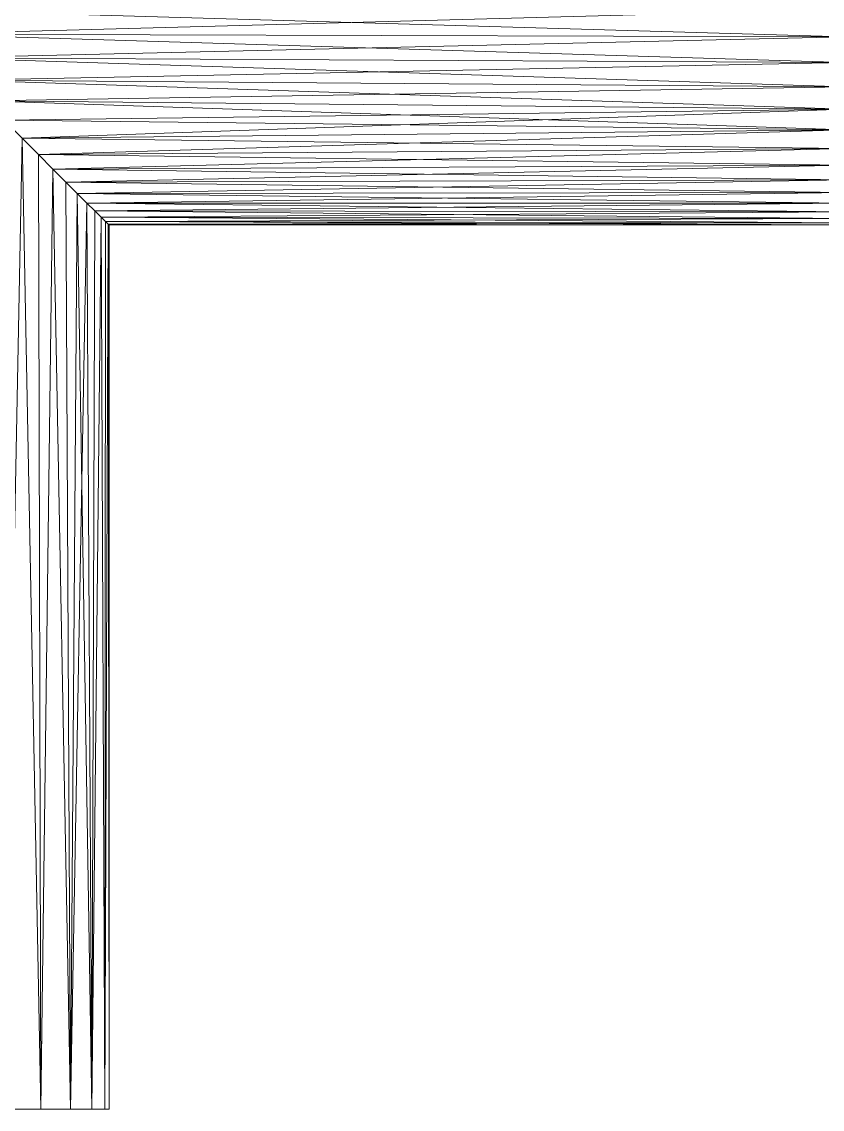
# Model space of a CAD drawing. Header units: millimetres. Extents: x -104 to 115, y -53 to 68.
# Drawn here: x 29.69 to 59.5, y -52.54 to -12.06 of the extents above; entities that cross this region are included whole.
import ezdxf

# ---------------------------------------------------------------- set-up
doc = ezdxf.new("R2010")
doc.units = ezdxf.units.MM

msp = doc.modelspace()

# ---------------------------------------------------------------- linework, layer by layer
at = {"color": 7, "lineweight": 0}
for points in [[(24.905, -11.598, -8.032), (60.36, -10.52, -7.011), (60.36, -12.619, -9.11), (24.905, -11.598, -8.032)], [(24.905, -11.598, -8.032), (60.36, -12.619, -9.11), (25.833, -12.526, -9.007), (24.905, -11.598, -8.032)], [(25.833, -12.526, -45.84), (60.36, -11.598, -46.815), (24.905, -11.598, -46.815), (25.833, -12.526, -45.84)], [(25.833, -12.526, -45.84), (60.36, -13.581, -44.604), (60.36, -11.598, -46.815), (25.833, -12.526, -45.84)], [(25.833, -12.526, -9.007), (60.36, -12.619, -9.11), (26.712, -13.405, -10.026), (25.833, -12.526, -9.007)], [(26.712, -13.405, -44.82), (60.36, -13.581, -44.604), (25.833, -12.526, -45.84), (26.712, -13.405, -44.82)], [(26.712, -13.405, -10.026), (60.36, -12.619, -9.11), (60.36, -14.48, -11.425), (26.712, -13.405, -10.026)], [(26.712, -13.405, -10.026), (60.36, -14.48, -11.425), (27.54, -14.233, -11.087), (26.712, -13.405, -10.026)], [(27.54, -14.233, -43.759), (60.36, -13.581, -44.604), (26.712, -13.405, -44.82), (27.54, -14.233, -43.759)], [(27.54, -14.233, -43.759), (60.36, -15.313, -42.193), (60.36, -13.581, -44.604), (27.54, -14.233, -43.759)], [(27.54, -14.233, -11.087), (60.36, -14.48, -11.425), (28.315, -15.008, -12.188), (27.54, -14.233, -11.087)], [(28.315, -15.008, -42.659), (60.36, -15.313, -42.193), (27.54, -14.233, -43.759), (28.315, -15.008, -42.659)], [(28.315, -15.008, -12.188), (60.36, -14.48, -11.425), (60.36, -16.079, -13.927), (28.315, -15.008, -12.188)], [(28.315, -15.008, -12.188), (60.36, -16.079, -13.927), (29.035, -15.728, -13.325), (28.315, -15.008, -12.188)], [(29.035, -15.728, -41.522), (60.36, -15.313, -42.193), (28.315, -15.008, -42.659), (29.035, -15.728, -41.522)], [(29.699, -16.392, -40.351), (60.36, -15.313, -42.193), (29.035, -15.728, -41.522), (29.699, -16.392, -40.351)], [(29.699, -16.392, -40.351), (60.36, -16.774, -39.608), (60.36, -15.313, -42.193), (29.699, -16.392, -40.351)], [(29.035, -15.728, -41.522), (29.011, -52.538, -41.562), (29.699, -16.392, -40.351), (29.035, -15.728, -41.522)], [(29.699, -16.392, -14.496), (29.011, -52.538, -13.285), (29.035, -15.728, -13.325), (29.699, -16.392, -14.496)], [(29.035, -15.728, -13.325), (60.36, -16.079, -13.927), (29.699, -16.392, -14.496), (29.035, -15.728, -13.325)], [(29.699, -16.392, -14.496), (60.36, -16.079, -13.927), (30.304, -16.997, -15.698), (29.699, -16.392, -14.496)], [(30.304, -16.997, -15.698), (60.36, -16.079, -13.927), (60.36, -17.398, -16.587), (30.304, -16.997, -15.698)], [(29.699, -16.392, -40.351), (29.011, -52.538, -41.562), (30.402, -52.538, -38.938), (29.699, -16.392, -40.351)], [(29.699, -16.392, -14.496), (30.402, -52.538, -15.909), (29.011, -52.538, -13.285), (29.699, -16.392, -14.496)], [(30.304, -16.997, -39.148), (60.36, -16.774, -39.608), (29.699, -16.392, -40.351), (30.304, -16.997, -39.148)], [(29.699, -16.392, -40.351), (30.402, -52.538, -38.938), (30.304, -16.997, -39.148), (29.699, -16.392, -40.351)], [(30.304, -16.997, -15.698), (30.402, -52.538, -15.909), (29.699, -16.392, -14.496), (30.304, -16.997, -15.698)], [(30.849, -17.543, -37.918), (60.36, -16.774, -39.608), (30.304, -16.997, -39.148), (30.849, -17.543, -37.918)], [(30.304, -16.997, -15.698), (60.36, -17.398, -16.587), (30.849, -17.543, -16.929), (30.304, -16.997, -15.698)], [(30.304, -16.997, -39.148), (30.402, -52.538, -38.938), (30.849, -17.543, -37.918), (30.304, -16.997, -39.148)], [(30.849, -17.543, -16.929), (30.402, -52.538, -15.909), (30.304, -16.997, -15.698), (30.849, -17.543, -16.929)], [(30.849, -17.543, -37.918), (60.36, -17.948, -36.88), (60.36, -16.774, -39.608), (30.849, -17.543, -37.918)], [(30.849, -17.543, -16.929), (60.36, -17.398, -16.587), (31.334, -18.027, -18.185), (30.849, -17.543, -16.929)], [(31.334, -18.027, -18.185), (60.36, -17.398, -16.587), (60.36, -18.422, -19.374), (31.334, -18.027, -18.185)], [(30.849, -17.543, -37.918), (30.402, -52.538, -38.938), (31.501, -52.538, -36.18), (30.849, -17.543, -37.918)], [(30.849, -17.543, -16.929), (31.501, -52.538, -18.667), (30.402, -52.538, -15.909), (30.849, -17.543, -16.929)], [(31.334, -18.027, -36.662), (60.36, -17.948, -36.88), (30.849, -17.543, -37.918), (31.334, -18.027, -36.662)], [(30.849, -17.543, -37.918), (31.501, -52.538, -36.18), (31.334, -18.027, -36.662), (30.849, -17.543, -37.918)], [(31.334, -18.027, -18.185), (31.501, -52.538, -18.667), (30.849, -17.543, -16.929), (31.334, -18.027, -18.185)], [(31.756, -18.449, -35.384), (60.36, -17.948, -36.88), (31.334, -18.027, -36.662), (31.756, -18.449, -35.384)], [(31.334, -18.027, -18.185), (60.36, -18.422, -19.374), (31.756, -18.449, -19.463), (31.334, -18.027, -18.185)], [(31.334, -18.027, -36.662), (31.501, -52.538, -36.18), (31.756, -18.449, -35.384), (31.334, -18.027, -36.662)], [(31.756, -18.449, -19.463), (31.501, -52.538, -18.667), (31.334, -18.027, -18.185), (31.756, -18.449, -19.463)], [(31.756, -18.449, -35.384), (60.36, -18.819, -34.042), (60.36, -17.948, -36.88), (31.756, -18.449, -35.384)], [(31.756, -18.449, -35.384), (31.501, -52.538, -36.18), (32.296, -52.538, -33.319), (31.756, -18.449, -35.384)], [(32.115, -18.808, -20.76), (31.501, -52.538, -18.667), (31.756, -18.449, -19.463), (32.115, -18.808, -20.76)], [(31.756, -18.449, -19.463), (60.36, -18.422, -19.374), (32.115, -18.808, -20.76), (31.756, -18.449, -19.463)], [(32.115, -18.808, -34.087), (60.36, -18.819, -34.042), (31.756, -18.449, -35.384), (32.115, -18.808, -34.087)], [(31.756, -18.449, -35.384), (32.296, -52.538, -33.319), (32.115, -18.808, -34.087), (31.756, -18.449, -35.384)], [(32.115, -18.808, -20.76), (60.36, -18.422, -19.374), (60.36, -19.139, -22.256), (32.115, -18.808, -20.76)], [(32.115, -18.808, -20.76), (32.296, -52.538, -21.528), (31.501, -52.538, -18.667), (32.115, -18.808, -20.76)], [(32.115, -18.808, -20.76), (60.36, -19.139, -22.256), (32.41, -19.103, -22.073), (32.115, -18.808, -20.76)], [(32.41, -19.103, -32.773), (60.36, -18.819, -34.042), (32.115, -18.808, -34.087), (32.41, -19.103, -32.773)], [(32.115, -18.808, -34.087), (32.296, -52.538, -33.319), (32.41, -19.103, -32.773), (32.115, -18.808, -34.087)], [(32.41, -19.103, -22.073), (32.296, -52.538, -21.528), (32.115, -18.808, -20.76), (32.41, -19.103, -22.073)], [(32.41, -19.103, -32.773), (60.36, -19.379, -31.125), (60.36, -18.819, -34.042), (32.41, -19.103, -32.773)], [(32.41, -19.103, -32.773), (32.296, -52.538, -33.319), (32.64, -19.333, -31.447), (32.41, -19.103, -32.773)], [(32.64, -19.333, -23.399), (32.296, -52.538, -21.528), (32.41, -19.103, -22.073), (32.64, -19.333, -23.399)], [(32.64, -19.333, -31.447), (32.296, -52.538, -33.319), (32.776, -52.538, -30.388), (32.64, -19.333, -31.447)], [(32.64, -19.333, -23.399), (32.776, -52.538, -24.458), (32.296, -52.538, -21.528), (32.64, -19.333, -23.399)], [(32.41, -19.103, -22.073), (60.36, -19.139, -22.256), (32.64, -19.333, -23.399), (32.41, -19.103, -22.073)], [(32.64, -19.333, -31.447), (60.36, -19.379, -31.125), (32.41, -19.103, -32.773), (32.64, -19.333, -31.447)], [(32.64, -19.333, -23.399), (60.36, -19.139, -22.256), (60.36, -19.54, -25.198), (32.64, -19.333, -23.399)], [(32.64, -19.333, -23.399), (60.36, -19.54, -25.198), (32.805, -19.498, -24.735), (32.64, -19.333, -23.399)], [(32.805, -19.498, -30.111), (60.36, -19.379, -31.125), (32.64, -19.333, -31.447), (32.805, -19.498, -30.111)], [(32.64, -19.333, -31.447), (32.776, -52.538, -30.388), (32.805, -19.498, -30.111), (32.64, -19.333, -31.447)], [(32.805, -19.498, -24.735), (32.776, -52.538, -24.458), (32.64, -19.333, -23.399), (32.805, -19.498, -24.735)], [(32.805, -19.498, -30.111), (60.36, -19.62, -28.166), (60.36, -19.379, -31.125), (32.805, -19.498, -30.111)], [(32.805, -19.498, -30.111), (32.776, -52.538, -30.388), (32.904, -19.597, -28.769), (32.805, -19.498, -30.111)], [(32.904, -19.597, -26.078), (32.776, -52.538, -24.458), (32.805, -19.498, -24.735), (32.904, -19.597, -26.078)], [(32.904, -19.597, -28.769), (32.776, -52.538, -30.388), (32.937, -52.538, -27.423), (32.904, -19.597, -28.769)], [(32.904, -19.597, -26.078), (32.937, -52.538, -27.423), (32.776, -52.538, -24.458), (32.904, -19.597, -26.078)], [(32.805, -19.498, -24.735), (60.36, -19.54, -25.198), (32.904, -19.597, -26.078), (32.805, -19.498, -24.735)], [(32.904, -19.597, -28.769), (60.36, -19.62, -28.166), (32.805, -19.498, -30.111), (32.904, -19.597, -28.769)], [(32.904, -19.597, -26.078), (60.36, -19.54, -25.198), (60.36, -19.62, -28.166), (32.904, -19.597, -26.078)], [(32.904, -19.597, -26.078), (60.36, -19.62, -28.166), (32.937, -19.63, -27.423), (32.904, -19.597, -26.078)], [(32.937, -19.63, -27.423), (60.36, -19.62, -28.166), (32.904, -19.597, -28.769), (32.937, -19.63, -27.423)], [(32.904, -19.597, -28.769), (32.937, -52.538, -27.423), (32.937, -19.63, -27.423), (32.904, -19.597, -28.769)], [(32.937, -19.63, -27.423), (32.937, -52.538, -27.423), (32.904, -19.597, -26.078), (32.937, -19.63, -27.423)], [(30.402, -52.538, -15.909), (22.16, -52.538, -21.05), (21.152, -52.538, -18.87), (30.402, -52.538, -15.909)], [(30.402, -52.538, -15.909), (21.152, -52.538, -18.87), (29.011, -52.538, -13.285), (30.402, -52.538, -15.909)], [(29.011, -52.538, -41.562), (21.616, -52.538, -35.069), (30.402, -52.538, -38.938), (29.011, -52.538, -41.562)], [(30.402, -52.538, -38.938), (21.616, -52.538, -35.069), (31.501, -52.538, -36.18), (30.402, -52.538, -38.938)], [(31.501, -52.538, -36.18), (21.616, -52.538, -35.069), (22.497, -52.538, -32.835), (31.501, -52.538, -36.18)], [(31.501, -52.538, -18.667), (22.866, -52.538, -23.345), (22.16, -52.538, -21.05), (31.501, -52.538, -18.667)], [(31.501, -52.538, -18.667), (22.16, -52.538, -21.05), (30.402, -52.538, -15.909), (31.501, -52.538, -18.667)], [(31.501, -52.538, -36.18), (22.497, -52.538, -32.835), (32.296, -52.538, -33.319), (31.501, -52.538, -36.18)], [(32.296, -52.538, -33.319), (22.497, -52.538, -32.835), (23.07, -52.538, -30.503), (32.296, -52.538, -33.319)], [(32.296, -52.538, -21.528), (23.256, -52.538, -25.715), (22.866, -52.538, -23.345), (32.296, -52.538, -21.528)], [(32.296, -52.538, -21.528), (22.866, -52.538, -23.345), (31.501, -52.538, -18.667), (32.296, -52.538, -21.528)], [(32.296, -52.538, -33.319), (23.07, -52.538, -30.503), (32.776, -52.538, -30.388), (32.296, -52.538, -33.319)], [(32.776, -52.538, -30.388), (23.07, -52.538, -30.503), (23.325, -52.538, -28.115), (32.776, -52.538, -30.388)], [(32.937, -52.538, -27.423), (23.325, -52.538, -28.115), (23.256, -52.538, -25.715), (32.937, -52.538, -27.423)], [(32.937, -52.538, -27.423), (23.256, -52.538, -25.715), (32.776, -52.538, -24.458), (32.937, -52.538, -27.423)], [(32.776, -52.538, -24.458), (23.256, -52.538, -25.715), (32.296, -52.538, -21.528), (32.776, -52.538, -24.458)], [(32.776, -52.538, -30.388), (23.325, -52.538, -28.115), (32.937, -52.538, -27.423), (32.776, -52.538, -30.388)]]:
    msp.add_polyline3d(points, dxfattribs=at)

doc.saveas('drawing.dxf')
